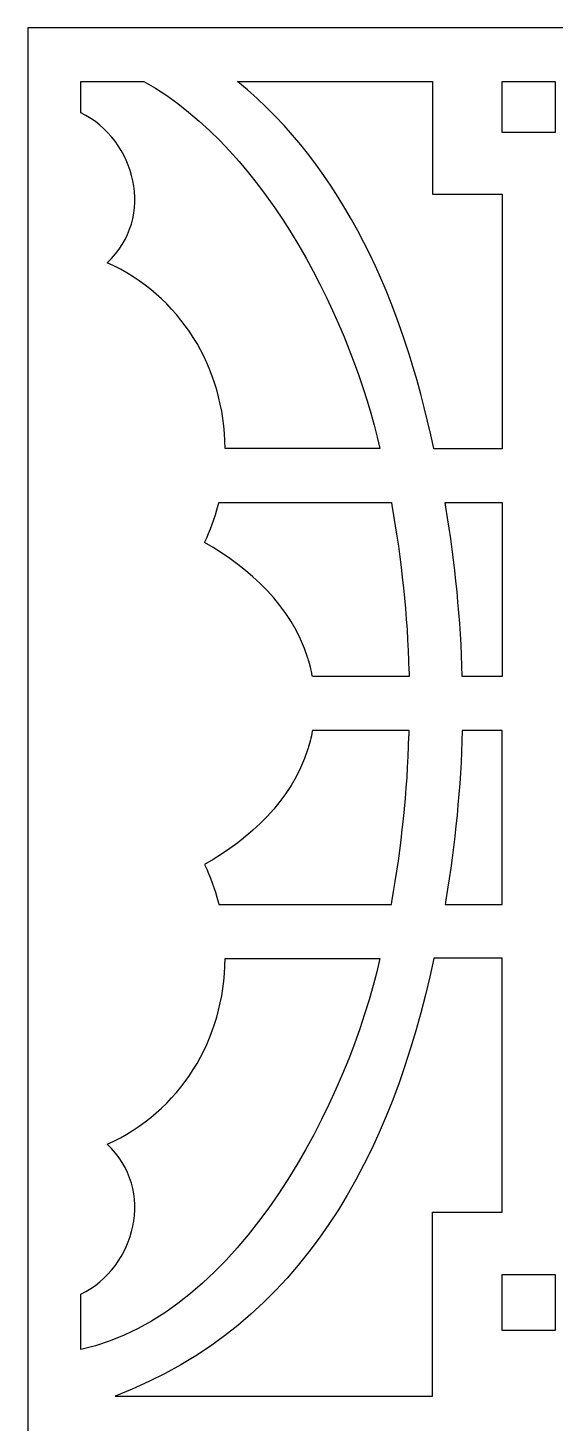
# Model space of a CAD drawing. Header units: centimetres. Extents: x -2.26 to 2.26, y -4.33 to 4.33.
# Drawn here: x -2.265 to -1.458, y 2.199 to 4.331 of the extents above; entities that cross this region are included whole.
import ezdxf

# ---------------------------------------------------------------- set-up
doc = ezdxf.new("R2010")
doc.units = ezdxf.units.CM
doc.header["$MEASUREMENT"] = 0
doc.layers.add('Layer 1', color=7, linetype='Continuous')

msp = doc.modelspace()

# ---------------------------------------------------------------- linework, layer by layer
at = {"layer": 'Layer 1', "color": 177}
for points, knots in [([(-2.26469, 4.33143), (-2.26469, 4.33143), (-2.18371, 4.33143), (-2.18371, 4.33143), (-2.18371, 4.33143), (-2.18371, 4.33143), (2.18371, 4.33143), (2.18371, 4.33143), (2.18371, 4.33143), (2.18371, 4.33143), (2.26469, 4.33143), (2.26469, 4.33143), (2.26469, 4.33143), (2.26469, 4.33143), (2.26469, 4.24955), (2.26469, 4.24955), (2.26469, 4.24955), (2.26469, 4.24955), (2.26469, -4.24954), (2.26469, -4.24954), (2.26469, -4.24954), (2.26469, -4.24954), (2.26469, -4.33143), (2.26469, -4.33143), (2.26469, -4.33143), (2.26469, -4.33143), (2.18371, -4.33143), (2.18371, -4.33143), (2.18371, -4.33143), (2.18371, -4.33143), (-2.18371, -4.33143), (-2.18371, -4.33143), (-2.18371, -4.33143), (-2.18371, -4.33143), (-2.26469, -4.33143), (-2.26469, -4.33143), (-2.26469, -4.33143), (-2.26469, -4.33143), (-2.26469, -4.24954), (-2.26469, -4.24954), (-2.26469, -4.24954), (-2.26469, -4.24954), (-2.26469, 4.24955), (-2.26469, 4.24955), (-2.26469, 4.24955), (-2.26469, 4.24955), (-2.26469, 4.33143), (-2.26469, 4.33143)], [0, 0, 0, 0, 0.0769231, 0.0769231, 0.0769231, 0.0769231, 0.1538462, 0.1538462, 0.1538462, 0.1538462, 0.2307692, 0.2307692, 0.2307692, 0.2307692, 0.3076923, 0.3076923, 0.3076923, 0.3076923, 0.3846154, 0.3846154, 0.3846154, 0.3846154, 0.4615385, 0.4615385, 0.4615385, 0.4615385, 0.5384615, 0.5384615, 0.5384615, 0.5384615, 0.6153846, 0.6153846, 0.6153846, 0.6153846, 0.6923077, 0.6923077, 0.6923077, 0.6923077, 0.7692308, 0.7692308, 0.7692308, 0.7692308, 0.8461538, 0.8461538, 0.8461538, 0.8461538, 1, 1, 1, 1]), ([(-2.18371, 4.24955), (-2.18371, 4.24955), (-2.18371, 4.20167), (-2.18371, 4.20167), (-2.18371, 4.20167), (-2.09966, 4.1605), (-2.06887, 4.04171), (-2.14349, 3.9726), (-2.14349, 3.9726), (-2.14349, 3.9726), (-2.14347, 3.97259), (-2.14347, 3.97259), (-2.14347, 3.97259), (-2.032, 3.92256), (-1.96382, 3.81265), (-1.963, 3.68868), (-1.963, 3.68868), (-1.963, 3.68868), (-1.72659, 3.68868), (-1.72659, 3.68868), (-1.72659, 3.68868), (-1.76693, 3.87328), (-1.89667, 4.14467), (-2.0875, 4.24955), (-2.0875, 4.24955), (-2.0875, 4.24955), (-2.18371, 4.24955), (-2.18371, 4.24955)], [0, 0, 0, 0, 0.125, 0.125, 0.125, 0.125, 0.25, 0.25, 0.25, 0.25, 0.375, 0.375, 0.375, 0.375, 0.5, 0.5, 0.5, 0.5, 0.625, 0.625, 0.625, 0.625, 0.75, 0.75, 0.75, 0.75, 1, 1, 1, 1]), ([(-1.64611, 4.24955), (-1.64611, 4.24955), (-1.94398, 4.24955), (-1.94398, 4.24955), (-1.94398, 4.24955), (-1.78128, 4.11651), (-1.69181, 3.91373), (-1.64398, 3.68868), (-1.64398, 3.68868), (-1.64398, 3.68868), (-1.64391, 3.68843), (-1.64391, 3.68843), (-1.64391, 3.68843), (-1.64391, 3.68843), (-1.6439, 3.68843), (-1.6439, 3.68843), (-1.6439, 3.68843), (-1.6439, 3.68843), (-1.64386, 3.68819), (-1.64386, 3.68819), (-1.64386, 3.68819), (-1.64386, 3.68819), (-1.64386, 3.68819), (-1.64386, 3.68819), (-1.64386, 3.68819), (-1.64386, 3.68819), (-1.64379, 3.68794), (-1.64379, 3.68794), (-1.64379, 3.68794), (-1.64379, 3.68794), (-1.64378, 3.68794), (-1.64378, 3.68794), (-1.64378, 3.68794), (-1.64378, 3.68794), (-1.53963, 3.68794), (-1.53963, 3.68794), (-1.53963, 3.68794), (-1.53963, 3.68794), (-1.53963, 4.07723), (-1.53963, 4.07723), (-1.53963, 4.07723), (-1.53963, 4.07723), (-1.6418, 4.07723), (-1.6418, 4.07723), (-1.6418, 4.07723), (-1.6418, 4.07723), (-1.64611, 4.07723), (-1.64611, 4.07723), (-1.64611, 4.07723), (-1.64611, 4.07723), (-1.64611, 4.24955), (-1.64611, 4.24955)], [0, 0, 0, 0, 0.0714286, 0.0714286, 0.0714286, 0.0714286, 0.1428571, 0.1428571, 0.1428571, 0.1428571, 0.2142857, 0.2142857, 0.2142857, 0.2142857, 0.2857143, 0.2857143, 0.2857143, 0.2857143, 0.3571429, 0.3571429, 0.3571429, 0.3571429, 0.4285714, 0.4285714, 0.4285714, 0.4285714, 0.5, 0.5, 0.5, 0.5, 0.5714286, 0.5714286, 0.5714286, 0.5714286, 0.6428571, 0.6428571, 0.6428571, 0.6428571, 0.7142857, 0.7142857, 0.7142857, 0.7142857, 0.7857143, 0.7857143, 0.7857143, 0.7857143, 0.8571429, 0.8571429, 0.8571429, 0.8571429, 1, 1, 1, 1]), ([(-1.45848, 4.24955), (-1.45848, 4.24955), (-1.53958, 4.24955), (-1.53958, 4.24955), (-1.53958, 4.24955), (-1.53958, 4.24955), (-1.53958, 4.17146), (-1.53958, 4.17146), (-1.53958, 4.17146), (-1.53958, 4.17146), (-1.45848, 4.17146), (-1.45848, 4.17146), (-1.45848, 4.17146), (-1.45848, 4.17146), (-1.45848, 4.24955), (-1.45848, 4.24955)], [0, 0, 0, 0, 0.2, 0.2, 0.2, 0.2, 0.4, 0.4, 0.4, 0.4, 0.6, 0.6, 0.6, 0.6, 1, 1, 1, 1]), ([(-1.99445, 3.5451), (-1.92448, 3.50451), (-1.86215, 3.44852), (-1.83651, 3.3683), (-1.83651, 3.3683), (-1.83651, 3.3683), (-1.8365, 3.3683), (-1.8365, 3.3683), (-1.8365, 3.3683), (-1.8365, 3.3683), (-1.83621, 3.36739), (-1.83621, 3.36739), (-1.83621, 3.36739), (-1.83621, 3.36739), (-1.8362, 3.36739), (-1.8362, 3.36739), (-1.8362, 3.36739), (-1.8362, 3.36739), (-1.83552, 3.36511), (-1.83552, 3.36511), (-1.83552, 3.36511), (-1.83552, 3.36511), (-1.83551, 3.36511), (-1.83551, 3.36511), (-1.83551, 3.36511), (-1.83551, 3.36511), (-1.83539, 3.36467), (-1.83539, 3.36467), (-1.83539, 3.36467), (-1.83539, 3.36467), (-1.83538, 3.36467), (-1.83538, 3.36467), (-1.83538, 3.36467), (-1.83538, 3.36467), (-1.83537, 3.36463), (-1.83537, 3.36463), (-1.83537, 3.36463), (-1.83537, 3.36463), (-1.83536, 3.36463), (-1.83536, 3.36463), (-1.83536, 3.36463), (-1.83536, 3.36463), (-1.83459, 3.36191), (-1.83459, 3.36191), (-1.83459, 3.36191), (-1.83459, 3.36191), (-1.83457, 3.36191), (-1.83457, 3.36191), (-1.83457, 3.36191), (-1.83457, 3.36191), (-1.83447, 3.36151), (-1.83447, 3.36151), (-1.83447, 3.36151), (-1.83447, 3.36151), (-1.83446, 3.36151), (-1.83446, 3.36151), (-1.83446, 3.36151), (-1.83446, 3.36151), (-1.83364, 3.35849), (-1.83364, 3.35849), (-1.83364, 3.35849), (-1.83364, 3.35849), (-1.83363, 3.35849), (-1.83363, 3.35849), (-1.83363, 3.35849), (-1.83363, 3.35849), (-1.83355, 3.35813), (-1.83355, 3.35813), (-1.83355, 3.35813), (-1.83355, 3.35813), (-1.83355, 3.35813), (-1.83355, 3.35813), (-1.83355, 3.35813), (-1.83355, 3.35813), (-1.83266, 3.35471), (-1.83266, 3.35471), (-1.83266, 3.35471), (-1.83266, 3.35471), (-1.83265, 3.35471), (-1.83265, 3.35471), (-1.83265, 3.35471), (-1.83265, 3.35471), (-1.83264, 3.35464), (-1.83264, 3.35464), (-1.83264, 3.35464), (-1.83264, 3.35464), (-1.83263, 3.35464), (-1.83263, 3.35464), (-1.83263, 3.35464), (-1.83263, 3.35464), (-1.8321, 3.35241), (-1.8321, 3.35241), (-1.8321, 3.35241), (-1.8321, 3.35241), (-1.83209, 3.35241), (-1.83209, 3.35241), (-1.83209, 3.35241), (-1.83209, 3.35241), (-1.83199, 3.35199), (-1.83199, 3.35199), (-1.83199, 3.35199), (-1.83199, 3.35199), (-1.83199, 3.35199), (-1.83199, 3.35199), (-1.83199, 3.35199), (-1.83199, 3.35199), (-1.8311, 3.34811), (-1.8311, 3.34811), (-1.8311, 3.34811), (-1.8311, 3.34811), (-1.83109, 3.34811), (-1.83109, 3.34811), (-1.83109, 3.34811), (-1.83109, 3.34811), (-1.831, 3.34769), (-1.831, 3.34769), (-1.831, 3.34769), (-1.831, 3.34769), (-1.831, 3.34769), (-1.831, 3.34769), (-1.831, 3.34769), (-1.831, 3.34769), (-1.83047, 3.34512), (-1.83047, 3.34512), (-1.83047, 3.34512), (-1.83047, 3.34512), (-1.83046, 3.34512), (-1.83046, 3.34512), (-1.83046, 3.34512), (-1.83046, 3.34512), (-1.8304, 3.34471), (-1.8304, 3.34471), (-1.8304, 3.34471), (-1.8304, 3.34471), (-1.83039, 3.34471), (-1.83039, 3.34471), (-1.83039, 3.34471), (-1.83039, 3.34471), (-1.83029, 3.34421), (-1.83029, 3.34421), (-1.83029, 3.34421), (-1.83029, 3.34421), (-1.83028, 3.34421), (-1.83028, 3.34421), (-1.83028, 3.34421), (-1.83028, 3.34421), (-1.8298, 3.34169), (-1.8298, 3.34169), (-1.8298, 3.34169), (-1.8298, 3.34169), (-1.82979, 3.34169), (-1.82979, 3.34169), (-1.82979, 3.34169), (-1.82979, 3.34169), (-1.82952, 3.34028), (-1.82952, 3.34028), (-1.82952, 3.34028), (-1.82952, 3.34028), (-1.82951, 3.34028), (-1.82951, 3.34028), (-1.82951, 3.34028), (-1.82951, 3.34028), (-1.8295, 3.34028), (-1.8295, 3.34028), (-1.8295, 3.34028), (-1.8295, 3.34028), (-1.68168, 3.34028), (-1.68168, 3.34028), (-1.68168, 3.34028), (-1.68168, 3.34028), (-1.68177, 3.34386), (-1.68177, 3.34386), (-1.68177, 3.34386), (-1.68177, 3.34386), (-1.68177, 3.34386), (-1.68177, 3.34386), (-1.68177, 3.34386), (-1.68177, 3.34386), (-1.68179, 3.34386), (-1.68179, 3.34386), (-1.68179, 3.34386), (-1.68179, 3.34386), (-1.68179, 3.34387), (-1.68179, 3.34387), (-1.68179, 3.34387), (-1.68179, 3.34387), (-1.68188, 3.3482), (-1.68188, 3.3482), (-1.68188, 3.3482), (-1.68188, 3.3482), (-1.68189, 3.3482), (-1.68189, 3.3482), (-1.68189, 3.3482), (-1.68189, 3.3482), (-1.6819, 3.3482), (-1.6819, 3.3482), (-1.6819, 3.3482), (-1.6819, 3.3482), (-1.6819, 3.34821), (-1.6819, 3.34821), (-1.6819, 3.34821), (-1.68429, 3.43349), (-1.69347, 3.51859), (-1.70813, 3.60208), (-1.70813, 3.60208), (-1.70813, 3.60208), (-1.70814, 3.60208), (-1.70814, 3.60208), (-1.70814, 3.60208), (-1.70814, 3.60208), (-1.70814, 3.60208), (-1.70814, 3.60208), (-1.70814, 3.60208), (-1.70814, 3.60208), (-1.70816, 3.60208), (-1.70816, 3.60208), (-1.70816, 3.60208), (-1.70816, 3.60208), (-1.70885, 3.60606), (-1.70885, 3.60606), (-1.70885, 3.60606), (-1.70885, 3.60606), (-1.70885, 3.60606), (-1.70885, 3.60606), (-1.70885, 3.60606), (-1.70885, 3.60606), (-1.70886, 3.60606), (-1.70886, 3.60606), (-1.70886, 3.60606), (-1.70886, 3.60606), (-1.70887, 3.60606), (-1.70887, 3.60606), (-1.70887, 3.60606), (-1.70887, 3.60606), (-1.97266, 3.60606), (-1.97266, 3.60606), (-1.97266, 3.60606), (-1.97266, 3.60606), (-1.97267, 3.60606), (-1.97267, 3.60606), (-1.97267, 3.60606), (-1.97267, 3.60606), (-1.97293, 3.60505), (-1.97293, 3.60505), (-1.97293, 3.60505), (-1.97293, 3.60505), (-1.97294, 3.60505), (-1.97294, 3.60505), (-1.97294, 3.60505), (-1.97294, 3.60505), (-1.97317, 3.60405), (-1.97317, 3.60405), (-1.97317, 3.60405), (-1.97317, 3.60405), (-1.97318, 3.60405), (-1.97318, 3.60405), (-1.97318, 3.60405), (-1.97318, 3.60405), (-1.97344, 3.60305), (-1.97344, 3.60305), (-1.97344, 3.60305), (-1.97344, 3.60305), (-1.97344, 3.60305), (-1.97344, 3.60305), (-1.97344, 3.60305), (-1.97344, 3.60305), (-1.97368, 3.60206), (-1.97368, 3.60206), (-1.97368, 3.60206), (-1.97368, 3.60206), (-1.97369, 3.60206), (-1.97369, 3.60206), (-1.97369, 3.60206), (-1.97871, 3.58254), (-1.98579, 3.56334), (-1.99445, 3.5451)], [0, 0, 0, 0, 0.0142857, 0.0142857, 0.0142857, 0.0142857, 0.0285714, 0.0285714, 0.0285714, 0.0285714, 0.0428571, 0.0428571, 0.0428571, 0.0428571, 0.0571429, 0.0571429, 0.0571429, 0.0571429, 0.0714286, 0.0714286, 0.0714286, 0.0714286, 0.0857143, 0.0857143, 0.0857143, 0.0857143, 0.1, 0.1, 0.1, 0.1, 0.1142857, 0.1142857, 0.1142857, 0.1142857, 0.1285714, 0.1285714, 0.1285714, 0.1285714, 0.1428571, 0.1428571, 0.1428571, 0.1428571, 0.1571429, 0.1571429, 0.1571429, 0.1571429, 0.1714286, 0.1714286, 0.1714286, 0.1714286, 0.1857143, 0.1857143, 0.1857143, 0.1857143, 0.2, 0.2, 0.2, 0.2, 0.2142857, 0.2142857, 0.2142857, 0.2142857, 0.2285714, 0.2285714, 0.2285714, 0.2285714, 0.2428571, 0.2428571, 0.2428571, 0.2428571, 0.2571429, 0.2571429, 0.2571429, 0.2571429, 0.2714286, 0.2714286, 0.2714286, 0.2714286, 0.2857143, 0.2857143, 0.2857143, 0.2857143, 0.3, 0.3, 0.3, 0.3, 0.3142857, 0.3142857, 0.3142857, 0.3142857, 0.3285714, 0.3285714, 0.3285714, 0.3285714, 0.3428571, 0.3428571, 0.3428571, 0.3428571, 0.3571429, 0.3571429, 0.3571429, 0.3571429, 0.3714286, 0.3714286, 0.3714286, 0.3714286, 0.3857143, 0.3857143, 0.3857143, 0.3857143, 0.4, 0.4, 0.4, 0.4, 0.4142857, 0.4142857, 0.4142857, 0.4142857, 0.4285714, 0.4285714, 0.4285714, 0.4285714, 0.4428571, 0.4428571, 0.4428571, 0.4428571, 0.4571429, 0.4571429, 0.4571429, 0.4571429, 0.4714286, 0.4714286, 0.4714286, 0.4714286, 0.4857143, 0.4857143, 0.4857143, 0.4857143, 0.5, 0.5, 0.5, 0.5, 0.5142857, 0.5142857, 0.5142857, 0.5142857, 0.5285714, 0.5285714, 0.5285714, 0.5285714, 0.5428571, 0.5428571, 0.5428571, 0.5428571, 0.5571429, 0.5571429, 0.5571429, 0.5571429, 0.5714286, 0.5714286, 0.5714286, 0.5714286, 0.5857143, 0.5857143, 0.5857143, 0.5857143, 0.6, 0.6, 0.6, 0.6, 0.6142857, 0.6142857, 0.6142857, 0.6142857, 0.6285714, 0.6285714, 0.6285714, 0.6285714, 0.6428571, 0.6428571, 0.6428571, 0.6428571, 0.6571429, 0.6571429, 0.6571429, 0.6571429, 0.6714286, 0.6714286, 0.6714286, 0.6714286, 0.6857143, 0.6857143, 0.6857143, 0.6857143, 0.7, 0.7, 0.7, 0.7, 0.7142857, 0.7142857, 0.7142857, 0.7142857, 0.7285714, 0.7285714, 0.7285714, 0.7285714, 0.7428571, 0.7428571, 0.7428571, 0.7428571, 0.7571429, 0.7571429, 0.7571429, 0.7571429, 0.7714286, 0.7714286, 0.7714286, 0.7714286, 0.7857143, 0.7857143, 0.7857143, 0.7857143, 0.8, 0.8, 0.8, 0.8, 0.8142857, 0.8142857, 0.8142857, 0.8142857, 0.8285714, 0.8285714, 0.8285714, 0.8285714, 0.8428571, 0.8428571, 0.8428571, 0.8428571, 0.8571429, 0.8571429, 0.8571429, 0.8571429, 0.8714286, 0.8714286, 0.8714286, 0.8714286, 0.8857143, 0.8857143, 0.8857143, 0.8857143, 0.9, 0.9, 0.9, 0.9, 0.9142857, 0.9142857, 0.9142857, 0.9142857, 0.9285714, 0.9285714, 0.9285714, 0.9285714, 0.9428571, 0.9428571, 0.9428571, 0.9428571, 0.9571429, 0.9571429, 0.9571429, 0.9571429, 0.9714286, 0.9714286, 0.9714286, 0.9714286, 1, 1, 1, 1]), ([(-1.60045, 3.34028), (-1.60045, 3.34028), (-1.60045, 3.34028), (-1.60045, 3.34028), (-1.60045, 3.34028), (-1.60045, 3.34028), (-1.53963, 3.34028), (-1.53963, 3.34028), (-1.53963, 3.34028), (-1.53963, 3.34028), (-1.53963, 3.34763), (-1.53963, 3.34763), (-1.53963, 3.34763), (-1.53963, 3.34763), (-1.53963, 3.35979), (-1.53963, 3.35979), (-1.53963, 3.35979), (-1.53963, 3.35979), (-1.53963, 3.37195), (-1.53963, 3.37195), (-1.53963, 3.37195), (-1.53963, 3.37195), (-1.53963, 3.38411), (-1.53963, 3.38411), (-1.53963, 3.38411), (-1.53963, 3.38411), (-1.53963, 3.39627), (-1.53963, 3.39627), (-1.53963, 3.39627), (-1.53963, 3.39627), (-1.53963, 3.40843), (-1.53963, 3.40843), (-1.53963, 3.40843), (-1.53963, 3.40843), (-1.53963, 3.42059), (-1.53963, 3.42059), (-1.53963, 3.42059), (-1.53963, 3.42059), (-1.53963, 3.43275), (-1.53963, 3.43275), (-1.53963, 3.43275), (-1.53963, 3.43275), (-1.53963, 3.44491), (-1.53963, 3.44491), (-1.53963, 3.44491), (-1.53963, 3.44491), (-1.53963, 3.45707), (-1.53963, 3.45707), (-1.53963, 3.45707), (-1.53963, 3.45707), (-1.53963, 3.46923), (-1.53963, 3.46923), (-1.53963, 3.46923), (-1.53963, 3.46923), (-1.53963, 3.48139), (-1.53963, 3.48139), (-1.53963, 3.48139), (-1.53963, 3.48139), (-1.53963, 3.49355), (-1.53963, 3.49355), (-1.53963, 3.49355), (-1.53963, 3.49355), (-1.53963, 3.50571), (-1.53963, 3.50571), (-1.53963, 3.50571), (-1.53963, 3.50571), (-1.53963, 3.51786), (-1.53963, 3.51786), (-1.53963, 3.51786), (-1.53963, 3.51786), (-1.53963, 3.53003), (-1.53963, 3.53003), (-1.53963, 3.53003), (-1.53963, 3.53003), (-1.53963, 3.54218), (-1.53963, 3.54218), (-1.53963, 3.54218), (-1.53963, 3.54218), (-1.53963, 3.55435), (-1.53963, 3.55435), (-1.53963, 3.55435), (-1.53963, 3.55435), (-1.53963, 3.56651), (-1.53963, 3.56651), (-1.53963, 3.56651), (-1.53963, 3.56651), (-1.53963, 3.57866), (-1.53963, 3.57866), (-1.53963, 3.57866), (-1.53963, 3.57866), (-1.53963, 3.59083), (-1.53963, 3.59083), (-1.53963, 3.59083), (-1.53963, 3.59083), (-1.53963, 3.60298), (-1.53963, 3.60298), (-1.53963, 3.60298), (-1.53963, 3.60298), (-1.53963, 3.60606), (-1.53963, 3.60606), (-1.53963, 3.60606), (-1.53963, 3.60606), (-1.62672, 3.60606), (-1.62672, 3.60606), (-1.62672, 3.60606), (-1.62672, 3.60606), (-1.62618, 3.60281), (-1.62618, 3.60281), (-1.62618, 3.60281), (-1.62618, 3.60281), (-1.62617, 3.60281), (-1.62617, 3.60281), (-1.62617, 3.60281), (-1.62617, 3.60281), (-1.62616, 3.60281), (-1.62616, 3.60281), (-1.62616, 3.60281), (-1.62616, 3.60281), (-1.62615, 3.60281), (-1.62615, 3.60281), (-1.62615, 3.60281), (-1.62615, 3.60281), (-1.62547, 3.59882), (-1.62547, 3.59882), (-1.62547, 3.59882), (-1.62547, 3.59882), (-1.62547, 3.59882), (-1.62547, 3.59882), (-1.62547, 3.59882), (-1.62547, 3.59882), (-1.62546, 3.59882), (-1.62546, 3.59882), (-1.62546, 3.59882), (-1.62546, 3.59882), (-1.62544, 3.59882), (-1.62544, 3.59882), (-1.62544, 3.59882), (-1.61143, 3.5134), (-1.60256, 3.42679), (-1.60045, 3.34028)], [0, 0, 0, 0, 0.0277778, 0.0277778, 0.0277778, 0.0277778, 0.0555556, 0.0555556, 0.0555556, 0.0555556, 0.0833333, 0.0833333, 0.0833333, 0.0833333, 0.1111111, 0.1111111, 0.1111111, 0.1111111, 0.1388889, 0.1388889, 0.1388889, 0.1388889, 0.1666667, 0.1666667, 0.1666667, 0.1666667, 0.1944444, 0.1944444, 0.1944444, 0.1944444, 0.2222222, 0.2222222, 0.2222222, 0.2222222, 0.25, 0.25, 0.25, 0.25, 0.2777778, 0.2777778, 0.2777778, 0.2777778, 0.3055556, 0.3055556, 0.3055556, 0.3055556, 0.3333333, 0.3333333, 0.3333333, 0.3333333, 0.3611111, 0.3611111, 0.3611111, 0.3611111, 0.3888889, 0.3888889, 0.3888889, 0.3888889, 0.4166667, 0.4166667, 0.4166667, 0.4166667, 0.4444444, 0.4444444, 0.4444444, 0.4444444, 0.4722222, 0.4722222, 0.4722222, 0.4722222, 0.5, 0.5, 0.5, 0.5, 0.5277778, 0.5277778, 0.5277778, 0.5277778, 0.5555556, 0.5555556, 0.5555556, 0.5555556, 0.5833333, 0.5833333, 0.5833333, 0.5833333, 0.6111111, 0.6111111, 0.6111111, 0.6111111, 0.6388889, 0.6388889, 0.6388889, 0.6388889, 0.6666667, 0.6666667, 0.6666667, 0.6666667, 0.6944444, 0.6944444, 0.6944444, 0.6944444, 0.7222222, 0.7222222, 0.7222222, 0.7222222, 0.75, 0.75, 0.75, 0.75, 0.7777778, 0.7777778, 0.7777778, 0.7777778, 0.8055556, 0.8055556, 0.8055556, 0.8055556, 0.8333333, 0.8333333, 0.8333333, 0.8333333, 0.8611111, 0.8611111, 0.8611111, 0.8611111, 0.8888889, 0.8888889, 0.8888889, 0.8888889, 0.9166667, 0.9166667, 0.9166667, 0.9166667, 0.9444444, 0.9444444, 0.9444444, 0.9444444, 1, 1, 1, 1]), ([(-1.99445, 3.05283), (-1.92448, 3.09343), (-1.86215, 3.14941), (-1.83651, 3.22964), (-1.83651, 3.22964), (-1.83651, 3.22964), (-1.8365, 3.22964), (-1.8365, 3.22964), (-1.8365, 3.22964), (-1.8365, 3.22964), (-1.83621, 3.23055), (-1.83621, 3.23055), (-1.83621, 3.23055), (-1.83621, 3.23055), (-1.8362, 3.23055), (-1.8362, 3.23055), (-1.8362, 3.23055), (-1.8362, 3.23055), (-1.83552, 3.23283), (-1.83552, 3.23283), (-1.83552, 3.23283), (-1.83552, 3.23283), (-1.83551, 3.23283), (-1.83551, 3.23283), (-1.83551, 3.23283), (-1.83551, 3.23283), (-1.83539, 3.23326), (-1.83539, 3.23326), (-1.83539, 3.23326), (-1.83539, 3.23326), (-1.83538, 3.23326), (-1.83538, 3.23326), (-1.83538, 3.23326), (-1.83538, 3.23326), (-1.83537, 3.23331), (-1.83537, 3.23331), (-1.83537, 3.23331), (-1.83537, 3.23331), (-1.83536, 3.23331), (-1.83536, 3.23331), (-1.83536, 3.23331), (-1.83536, 3.23331), (-1.83459, 3.23603), (-1.83459, 3.23603), (-1.83459, 3.23603), (-1.83459, 3.23603), (-1.83457, 3.23603), (-1.83457, 3.23603), (-1.83457, 3.23603), (-1.83457, 3.23603), (-1.83447, 3.23643), (-1.83447, 3.23643), (-1.83447, 3.23643), (-1.83447, 3.23643), (-1.83446, 3.23643), (-1.83446, 3.23643), (-1.83446, 3.23643), (-1.83446, 3.23643), (-1.83364, 3.23944), (-1.83364, 3.23944), (-1.83364, 3.23944), (-1.83364, 3.23944), (-1.83363, 3.23944), (-1.83363, 3.23944), (-1.83363, 3.23944), (-1.83363, 3.23944), (-1.83355, 3.2398), (-1.83355, 3.2398), (-1.83355, 3.2398), (-1.83355, 3.2398), (-1.83355, 3.2398), (-1.83355, 3.2398), (-1.83355, 3.2398), (-1.83355, 3.2398), (-1.83266, 3.24322), (-1.83266, 3.24322), (-1.83266, 3.24322), (-1.83266, 3.24322), (-1.83265, 3.24322), (-1.83265, 3.24322), (-1.83265, 3.24322), (-1.83265, 3.24322), (-1.83264, 3.24329), (-1.83264, 3.24329), (-1.83264, 3.24329), (-1.83264, 3.24329), (-1.83263, 3.24329), (-1.83263, 3.24329), (-1.83263, 3.24329), (-1.83263, 3.24329), (-1.8321, 3.24552), (-1.8321, 3.24552), (-1.8321, 3.24552), (-1.8321, 3.24552), (-1.83209, 3.24552), (-1.83209, 3.24552), (-1.83209, 3.24552), (-1.83209, 3.24552), (-1.83199, 3.24595), (-1.83199, 3.24595), (-1.83199, 3.24595), (-1.83199, 3.24595), (-1.83199, 3.24595), (-1.83199, 3.24595), (-1.83199, 3.24595), (-1.83199, 3.24595), (-1.8311, 3.24983), (-1.8311, 3.24983), (-1.8311, 3.24983), (-1.8311, 3.24983), (-1.83109, 3.24983), (-1.83109, 3.24983), (-1.83109, 3.24983), (-1.83109, 3.24983), (-1.831, 3.25025), (-1.831, 3.25025), (-1.831, 3.25025), (-1.831, 3.25025), (-1.831, 3.25025), (-1.831, 3.25025), (-1.831, 3.25025), (-1.831, 3.25025), (-1.83047, 3.25281), (-1.83047, 3.25281), (-1.83047, 3.25281), (-1.83047, 3.25281), (-1.83046, 3.25281), (-1.83046, 3.25281), (-1.83046, 3.25281), (-1.83046, 3.25281), (-1.8304, 3.25323), (-1.8304, 3.25323), (-1.8304, 3.25323), (-1.8304, 3.25323), (-1.83039, 3.25323), (-1.83039, 3.25323), (-1.83039, 3.25323), (-1.83039, 3.25323), (-1.83029, 3.25373), (-1.83029, 3.25373), (-1.83029, 3.25373), (-1.83029, 3.25373), (-1.83028, 3.25373), (-1.83028, 3.25373), (-1.83028, 3.25373), (-1.83028, 3.25373), (-1.8298, 3.25625), (-1.8298, 3.25625), (-1.8298, 3.25625), (-1.8298, 3.25625), (-1.82979, 3.25625), (-1.82979, 3.25625), (-1.82979, 3.25625), (-1.82979, 3.25625), (-1.82952, 3.25765), (-1.82952, 3.25765), (-1.82952, 3.25765), (-1.82952, 3.25765), (-1.82951, 3.25765), (-1.82951, 3.25765), (-1.82951, 3.25765), (-1.82951, 3.25765), (-1.8295, 3.25765), (-1.8295, 3.25765), (-1.8295, 3.25765), (-1.8295, 3.25765), (-1.68168, 3.25765), (-1.68168, 3.25765), (-1.68168, 3.25765), (-1.68168, 3.25765), (-1.68177, 3.25408), (-1.68177, 3.25408), (-1.68177, 3.25408), (-1.68177, 3.25408), (-1.68177, 3.25408), (-1.68177, 3.25408), (-1.68177, 3.25408), (-1.68177, 3.25408), (-1.68179, 3.25408), (-1.68179, 3.25408), (-1.68179, 3.25408), (-1.68179, 3.25408), (-1.68179, 3.25406), (-1.68179, 3.25406), (-1.68179, 3.25406), (-1.68179, 3.25406), (-1.68188, 3.24974), (-1.68188, 3.24974), (-1.68188, 3.24974), (-1.68188, 3.24974), (-1.68189, 3.24974), (-1.68189, 3.24974), (-1.68189, 3.24974), (-1.68189, 3.24974), (-1.6819, 3.24974), (-1.6819, 3.24974), (-1.6819, 3.24974), (-1.6819, 3.24974), (-1.6819, 3.24972), (-1.6819, 3.24972), (-1.6819, 3.24972), (-1.68429, 3.16444), (-1.69347, 3.07934), (-1.70813, 2.99585), (-1.70813, 2.99585), (-1.70813, 2.99585), (-1.70814, 2.99585), (-1.70814, 2.99585), (-1.70814, 2.99585), (-1.70814, 2.99585), (-1.70814, 2.99585), (-1.70814, 2.99585), (-1.70814, 2.99585), (-1.70814, 2.99585), (-1.70816, 2.99585), (-1.70816, 2.99585), (-1.70816, 2.99585), (-1.70816, 2.99585), (-1.70885, 2.99188), (-1.70885, 2.99188), (-1.70885, 2.99188), (-1.70885, 2.99188), (-1.70885, 2.99188), (-1.70885, 2.99188), (-1.70885, 2.99188), (-1.70885, 2.99188), (-1.70886, 2.99188), (-1.70886, 2.99188), (-1.70886, 2.99188), (-1.70886, 2.99188), (-1.70887, 2.99188), (-1.70887, 2.99188), (-1.70887, 2.99188), (-1.70887, 2.99188), (-1.97266, 2.99188), (-1.97266, 2.99188), (-1.97266, 2.99188), (-1.97266, 2.99188), (-1.97267, 2.99188), (-1.97267, 2.99188), (-1.97267, 2.99188), (-1.97267, 2.99188), (-1.97293, 2.99288), (-1.97293, 2.99288), (-1.97293, 2.99288), (-1.97293, 2.99288), (-1.97294, 2.99288), (-1.97294, 2.99288), (-1.97294, 2.99288), (-1.97294, 2.99288), (-1.97317, 2.99389), (-1.97317, 2.99389), (-1.97317, 2.99389), (-1.97317, 2.99389), (-1.97318, 2.99389), (-1.97318, 2.99389), (-1.97318, 2.99389), (-1.97318, 2.99389), (-1.97344, 2.99489), (-1.97344, 2.99489), (-1.97344, 2.99489), (-1.97344, 2.99489), (-1.97344, 2.99489), (-1.97344, 2.99489), (-1.97344, 2.99489), (-1.97344, 2.99489), (-1.97368, 2.99587), (-1.97368, 2.99587), (-1.97368, 2.99587), (-1.97368, 2.99587), (-1.97369, 2.99587), (-1.97369, 2.99587), (-1.97369, 2.99587), (-1.97871, 3.01539), (-1.98579, 3.0346), (-1.99445, 3.05283)], [0, 0, 0, 0, 0.0142857, 0.0142857, 0.0142857, 0.0142857, 0.0285714, 0.0285714, 0.0285714, 0.0285714, 0.0428571, 0.0428571, 0.0428571, 0.0428571, 0.0571429, 0.0571429, 0.0571429, 0.0571429, 0.0714286, 0.0714286, 0.0714286, 0.0714286, 0.0857143, 0.0857143, 0.0857143, 0.0857143, 0.1, 0.1, 0.1, 0.1, 0.1142857, 0.1142857, 0.1142857, 0.1142857, 0.1285714, 0.1285714, 0.1285714, 0.1285714, 0.1428571, 0.1428571, 0.1428571, 0.1428571, 0.1571429, 0.1571429, 0.1571429, 0.1571429, 0.1714286, 0.1714286, 0.1714286, 0.1714286, 0.1857143, 0.1857143, 0.1857143, 0.1857143, 0.2, 0.2, 0.2, 0.2, 0.2142857, 0.2142857, 0.2142857, 0.2142857, 0.2285714, 0.2285714, 0.2285714, 0.2285714, 0.2428571, 0.2428571, 0.2428571, 0.2428571, 0.2571429, 0.2571429, 0.2571429, 0.2571429, 0.2714286, 0.2714286, 0.2714286, 0.2714286, 0.2857143, 0.2857143, 0.2857143, 0.2857143, 0.3, 0.3, 0.3, 0.3, 0.3142857, 0.3142857, 0.3142857, 0.3142857, 0.3285714, 0.3285714, 0.3285714, 0.3285714, 0.3428571, 0.3428571, 0.3428571, 0.3428571, 0.3571429, 0.3571429, 0.3571429, 0.3571429, 0.3714286, 0.3714286, 0.3714286, 0.3714286, 0.3857143, 0.3857143, 0.3857143, 0.3857143, 0.4, 0.4, 0.4, 0.4, 0.4142857, 0.4142857, 0.4142857, 0.4142857, 0.4285714, 0.4285714, 0.4285714, 0.4285714, 0.4428571, 0.4428571, 0.4428571, 0.4428571, 0.4571429, 0.4571429, 0.4571429, 0.4571429, 0.4714286, 0.4714286, 0.4714286, 0.4714286, 0.4857143, 0.4857143, 0.4857143, 0.4857143, 0.5, 0.5, 0.5, 0.5, 0.5142857, 0.5142857, 0.5142857, 0.5142857, 0.5285714, 0.5285714, 0.5285714, 0.5285714, 0.5428571, 0.5428571, 0.5428571, 0.5428571, 0.5571429, 0.5571429, 0.5571429, 0.5571429, 0.5714286, 0.5714286, 0.5714286, 0.5714286, 0.5857143, 0.5857143, 0.5857143, 0.5857143, 0.6, 0.6, 0.6, 0.6, 0.6142857, 0.6142857, 0.6142857, 0.6142857, 0.6285714, 0.6285714, 0.6285714, 0.6285714, 0.6428571, 0.6428571, 0.6428571, 0.6428571, 0.6571429, 0.6571429, 0.6571429, 0.6571429, 0.6714286, 0.6714286, 0.6714286, 0.6714286, 0.6857143, 0.6857143, 0.6857143, 0.6857143, 0.7, 0.7, 0.7, 0.7, 0.7142857, 0.7142857, 0.7142857, 0.7142857, 0.7285714, 0.7285714, 0.7285714, 0.7285714, 0.7428571, 0.7428571, 0.7428571, 0.7428571, 0.7571429, 0.7571429, 0.7571429, 0.7571429, 0.7714286, 0.7714286, 0.7714286, 0.7714286, 0.7857143, 0.7857143, 0.7857143, 0.7857143, 0.8, 0.8, 0.8, 0.8, 0.8142857, 0.8142857, 0.8142857, 0.8142857, 0.8285714, 0.8285714, 0.8285714, 0.8285714, 0.8428571, 0.8428571, 0.8428571, 0.8428571, 0.8571429, 0.8571429, 0.8571429, 0.8571429, 0.8714286, 0.8714286, 0.8714286, 0.8714286, 0.8857143, 0.8857143, 0.8857143, 0.8857143, 0.9, 0.9, 0.9, 0.9, 0.9142857, 0.9142857, 0.9142857, 0.9142857, 0.9285714, 0.9285714, 0.9285714, 0.9285714, 0.9428571, 0.9428571, 0.9428571, 0.9428571, 0.9571429, 0.9571429, 0.9571429, 0.9571429, 0.9714286, 0.9714286, 0.9714286, 0.9714286, 1, 1, 1, 1]), ([(-1.60045, 3.25765), (-1.60045, 3.25765), (-1.60045, 3.25765), (-1.60045, 3.25765), (-1.60045, 3.25765), (-1.60045, 3.25765), (-1.53963, 3.25765), (-1.53963, 3.25765), (-1.53963, 3.25765), (-1.53963, 3.25765), (-1.53963, 3.25033), (-1.53963, 3.25033), (-1.53963, 3.25033), (-1.53963, 3.25033), (-1.53963, 3.23817), (-1.53963, 3.23817), (-1.53963, 3.23817), (-1.53963, 3.23817), (-1.53963, 3.22601), (-1.53963, 3.22601), (-1.53963, 3.22601), (-1.53963, 3.22601), (-1.53963, 3.21385), (-1.53963, 3.21385), (-1.53963, 3.21385), (-1.53963, 3.21385), (-1.53963, 3.20169), (-1.53963, 3.20169), (-1.53963, 3.20169), (-1.53963, 3.20169), (-1.53963, 3.18953), (-1.53963, 3.18953), (-1.53963, 3.18953), (-1.53963, 3.18953), (-1.53963, 3.17737), (-1.53963, 3.17737), (-1.53963, 3.17737), (-1.53963, 3.17737), (-1.53963, 3.16521), (-1.53963, 3.16521), (-1.53963, 3.16521), (-1.53963, 3.16521), (-1.53963, 3.15305), (-1.53963, 3.15305), (-1.53963, 3.15305), (-1.53963, 3.15305), (-1.53963, 3.14089), (-1.53963, 3.14089), (-1.53963, 3.14089), (-1.53963, 3.14089), (-1.53963, 3.12873), (-1.53963, 3.12873), (-1.53963, 3.12873), (-1.53963, 3.12873), (-1.53963, 3.11657), (-1.53963, 3.11657), (-1.53963, 3.11657), (-1.53963, 3.11657), (-1.53963, 3.10441), (-1.53963, 3.10441), (-1.53963, 3.10441), (-1.53963, 3.10441), (-1.53963, 3.09225), (-1.53963, 3.09225), (-1.53963, 3.09225), (-1.53963, 3.09225), (-1.53963, 3.08009), (-1.53963, 3.08009), (-1.53963, 3.08009), (-1.53963, 3.08009), (-1.53963, 3.06793), (-1.53963, 3.06793), (-1.53963, 3.06793), (-1.53963, 3.06793), (-1.53963, 3.05577), (-1.53963, 3.05577), (-1.53963, 3.05577), (-1.53963, 3.05577), (-1.53963, 3.04362), (-1.53963, 3.04362), (-1.53963, 3.04362), (-1.53963, 3.04362), (-1.53963, 3.03145), (-1.53963, 3.03145), (-1.53963, 3.03145), (-1.53963, 3.03145), (-1.53963, 3.0193), (-1.53963, 3.0193), (-1.53963, 3.0193), (-1.53963, 3.0193), (-1.53963, 3.00713), (-1.53963, 3.00713), (-1.53963, 3.00713), (-1.53963, 3.00713), (-1.53963, 2.99497), (-1.53963, 2.99497), (-1.53963, 2.99497), (-1.53963, 2.99497), (-1.53963, 2.99188), (-1.53963, 2.99188), (-1.53963, 2.99188), (-1.53963, 2.99188), (-1.62672, 2.99188), (-1.62672, 2.99188), (-1.62672, 2.99188), (-1.62672, 2.99188), (-1.62618, 2.99512), (-1.62618, 2.99512), (-1.62618, 2.99512), (-1.62618, 2.99512), (-1.62617, 2.99512), (-1.62617, 2.99512), (-1.62617, 2.99512), (-1.62617, 2.99512), (-1.62616, 2.99512), (-1.62616, 2.99512), (-1.62616, 2.99512), (-1.62616, 2.99512), (-1.62615, 2.99512), (-1.62615, 2.99512), (-1.62615, 2.99512), (-1.62615, 2.99512), (-1.62547, 2.99911), (-1.62547, 2.99911), (-1.62547, 2.99911), (-1.62547, 2.99911), (-1.62547, 2.99911), (-1.62547, 2.99911), (-1.62547, 2.99911), (-1.62547, 2.99911), (-1.62546, 2.99911), (-1.62546, 2.99911), (-1.62546, 2.99911), (-1.62546, 2.99911), (-1.62544, 2.99911), (-1.62544, 2.99911), (-1.62544, 2.99911), (-1.61143, 3.08453), (-1.60256, 3.17114), (-1.60045, 3.25765)], [0, 0, 0, 0, 0.0277778, 0.0277778, 0.0277778, 0.0277778, 0.0555556, 0.0555556, 0.0555556, 0.0555556, 0.0833333, 0.0833333, 0.0833333, 0.0833333, 0.1111111, 0.1111111, 0.1111111, 0.1111111, 0.1388889, 0.1388889, 0.1388889, 0.1388889, 0.1666667, 0.1666667, 0.1666667, 0.1666667, 0.1944444, 0.1944444, 0.1944444, 0.1944444, 0.2222222, 0.2222222, 0.2222222, 0.2222222, 0.25, 0.25, 0.25, 0.25, 0.2777778, 0.2777778, 0.2777778, 0.2777778, 0.3055556, 0.3055556, 0.3055556, 0.3055556, 0.3333333, 0.3333333, 0.3333333, 0.3333333, 0.3611111, 0.3611111, 0.3611111, 0.3611111, 0.3888889, 0.3888889, 0.3888889, 0.3888889, 0.4166667, 0.4166667, 0.4166667, 0.4166667, 0.4444444, 0.4444444, 0.4444444, 0.4444444, 0.4722222, 0.4722222, 0.4722222, 0.4722222, 0.5, 0.5, 0.5, 0.5, 0.5277778, 0.5277778, 0.5277778, 0.5277778, 0.5555556, 0.5555556, 0.5555556, 0.5555556, 0.5833333, 0.5833333, 0.5833333, 0.5833333, 0.6111111, 0.6111111, 0.6111111, 0.6111111, 0.6388889, 0.6388889, 0.6388889, 0.6388889, 0.6666667, 0.6666667, 0.6666667, 0.6666667, 0.6944444, 0.6944444, 0.6944444, 0.6944444, 0.7222222, 0.7222222, 0.7222222, 0.7222222, 0.75, 0.75, 0.75, 0.75, 0.7777778, 0.7777778, 0.7777778, 0.7777778, 0.8055556, 0.8055556, 0.8055556, 0.8055556, 0.8333333, 0.8333333, 0.8333333, 0.8333333, 0.8611111, 0.8611111, 0.8611111, 0.8611111, 0.8888889, 0.8888889, 0.8888889, 0.8888889, 0.9166667, 0.9166667, 0.9166667, 0.9166667, 0.9444444, 0.9444444, 0.9444444, 0.9444444, 1, 1, 1, 1]), ([(-2.18371, 2.39628), (-2.18371, 2.39628), (-2.18371, 2.31184), (-2.18371, 2.31184), (-2.18371, 2.31184), (-1.94047, 2.3641), (-1.77339, 2.6951), (-1.72659, 2.90926), (-1.72659, 2.90926), (-1.72659, 2.90926), (-1.963, 2.90926), (-1.963, 2.90926), (-1.963, 2.90926), (-1.96382, 2.78528), (-2.032, 2.67538), (-2.14347, 2.62534), (-2.14347, 2.62534), (-2.14347, 2.62534), (-2.14349, 2.62534), (-2.14349, 2.62534), (-2.14349, 2.62534), (-2.06887, 2.55622), (-2.09966, 2.43745), (-2.18371, 2.39628)], [0, 0, 0, 0, 0.1428571, 0.1428571, 0.1428571, 0.1428571, 0.2857143, 0.2857143, 0.2857143, 0.2857143, 0.4285714, 0.4285714, 0.4285714, 0.4285714, 0.5714286, 0.5714286, 0.5714286, 0.5714286, 0.7142857, 0.7142857, 0.7142857, 0.7142857, 1, 1, 1, 1]), ([(-1.53963, 2.52145), (-1.53963, 2.52145), (-1.54197, 2.52145), (-1.54197, 2.52145), (-1.54197, 2.52145), (-1.54197, 2.52145), (-1.5422, 2.52145), (-1.5422, 2.52145), (-1.5422, 2.52145), (-1.5422, 2.52145), (-1.54649, 2.52145), (-1.54649, 2.52145), (-1.54649, 2.52145), (-1.54649, 2.52145), (-1.54675, 2.52145), (-1.54675, 2.52145), (-1.54675, 2.52145), (-1.54675, 2.52145), (-1.55103, 2.52145), (-1.55103, 2.52145), (-1.55103, 2.52145), (-1.55103, 2.52145), (-1.55127, 2.52145), (-1.55127, 2.52145), (-1.55127, 2.52145), (-1.55127, 2.52145), (-1.55555, 2.52145), (-1.55555, 2.52145), (-1.55555, 2.52145), (-1.55555, 2.52145), (-1.55581, 2.52145), (-1.55581, 2.52145), (-1.55581, 2.52145), (-1.55581, 2.52145), (-1.56009, 2.52145), (-1.56009, 2.52145), (-1.56009, 2.52145), (-1.56009, 2.52145), (-1.56033, 2.52145), (-1.56033, 2.52145), (-1.56033, 2.52145), (-1.56033, 2.52145), (-1.56461, 2.52145), (-1.56461, 2.52145), (-1.56461, 2.52145), (-1.56461, 2.52145), (-1.56485, 2.52145), (-1.56485, 2.52145), (-1.56485, 2.52145), (-1.56485, 2.52145), (-1.56913, 2.52145), (-1.56913, 2.52145), (-1.56913, 2.52145), (-1.56913, 2.52145), (-1.56937, 2.52145), (-1.56937, 2.52145), (-1.56937, 2.52145), (-1.56937, 2.52145), (-1.57365, 2.52145), (-1.57365, 2.52145), (-1.57365, 2.52145), (-1.57365, 2.52145), (-1.5739, 2.52145), (-1.5739, 2.52145), (-1.5739, 2.52145), (-1.5739, 2.52145), (-1.57819, 2.52145), (-1.57819, 2.52145), (-1.57819, 2.52145), (-1.57819, 2.52145), (-1.57843, 2.52145), (-1.57843, 2.52145), (-1.57843, 2.52145), (-1.57843, 2.52145), (-1.58271, 2.52145), (-1.58271, 2.52145), (-1.58271, 2.52145), (-1.58271, 2.52145), (-1.58297, 2.52145), (-1.58297, 2.52145), (-1.58297, 2.52145), (-1.58297, 2.52145), (-1.58725, 2.52145), (-1.58725, 2.52145), (-1.58725, 2.52145), (-1.58725, 2.52145), (-1.58748, 2.52145), (-1.58748, 2.52145), (-1.58748, 2.52145), (-1.58748, 2.52145), (-1.59177, 2.52145), (-1.59177, 2.52145), (-1.59177, 2.52145), (-1.59177, 2.52145), (-1.59203, 2.52145), (-1.59203, 2.52145), (-1.59203, 2.52145), (-1.59203, 2.52145), (-1.59631, 2.52145), (-1.59631, 2.52145), (-1.59631, 2.52145), (-1.59631, 2.52145), (-1.59655, 2.52145), (-1.59655, 2.52145), (-1.59655, 2.52145), (-1.59655, 2.52145), (-1.60083, 2.52145), (-1.60083, 2.52145), (-1.60083, 2.52145), (-1.60083, 2.52145), (-1.60108, 2.52145), (-1.60108, 2.52145), (-1.60108, 2.52145), (-1.60108, 2.52145), (-1.60536, 2.52145), (-1.60536, 2.52145), (-1.60536, 2.52145), (-1.60536, 2.52145), (-1.60561, 2.52145), (-1.60561, 2.52145), (-1.60561, 2.52145), (-1.60561, 2.52145), (-1.60988, 2.52145), (-1.60988, 2.52145), (-1.60988, 2.52145), (-1.60988, 2.52145), (-1.61014, 2.52145), (-1.61014, 2.52145), (-1.61014, 2.52145), (-1.61014, 2.52145), (-1.61443, 2.52145), (-1.61443, 2.52145), (-1.61443, 2.52145), (-1.61443, 2.52145), (-1.61466, 2.52145), (-1.61466, 2.52145), (-1.61466, 2.52145), (-1.61466, 2.52145), (-1.61895, 2.52145), (-1.61895, 2.52145), (-1.61895, 2.52145), (-1.61895, 2.52145), (-1.61921, 2.52145), (-1.61921, 2.52145), (-1.61921, 2.52145), (-1.61921, 2.52145), (-1.62349, 2.52145), (-1.62349, 2.52145), (-1.62349, 2.52145), (-1.62349, 2.52145), (-1.62372, 2.52145), (-1.62372, 2.52145), (-1.62372, 2.52145), (-1.62372, 2.52145), (-1.62801, 2.52145), (-1.62801, 2.52145), (-1.62801, 2.52145), (-1.62801, 2.52145), (-1.62826, 2.52145), (-1.62826, 2.52145), (-1.62826, 2.52145), (-1.62826, 2.52145), (-1.63255, 2.52145), (-1.63255, 2.52145), (-1.63255, 2.52145), (-1.63255, 2.52145), (-1.63278, 2.52145), (-1.63278, 2.52145), (-1.63278, 2.52145), (-1.63278, 2.52145), (-1.63707, 2.52145), (-1.63707, 2.52145), (-1.63707, 2.52145), (-1.63707, 2.52145), (-1.6373, 2.52145), (-1.6373, 2.52145), (-1.6373, 2.52145), (-1.6373, 2.52145), (-1.64159, 2.52145), (-1.64159, 2.52145), (-1.64159, 2.52145), (-1.64159, 2.52145), (-1.64182, 2.52145), (-1.64182, 2.52145), (-1.64182, 2.52145), (-1.64182, 2.52145), (-1.64611, 2.52145), (-1.64611, 2.52145), (-1.64611, 2.52145), (-1.64611, 2.52145), (-1.64611, 2.5207), (-1.64611, 2.5207), (-1.64611, 2.5207), (-1.64611, 2.5207), (-1.64611, 2.24063), (-1.64611, 2.24063), (-1.64611, 2.24063), (-1.64611, 2.24063), (-2.13145, 2.24063), (-2.13145, 2.24063), (-2.13145, 2.24063), (-1.84522, 2.34913), (-1.70769, 2.60945), (-1.64398, 2.90926), (-1.64398, 2.90926), (-1.64398, 2.90926), (-1.64391, 2.90951), (-1.64391, 2.90951), (-1.64391, 2.90951), (-1.64391, 2.90951), (-1.6439, 2.90951), (-1.6439, 2.90951), (-1.6439, 2.90951), (-1.6439, 2.90951), (-1.64386, 2.90975), (-1.64386, 2.90975), (-1.64386, 2.90975), (-1.64386, 2.90975), (-1.64386, 2.90975), (-1.64386, 2.90975), (-1.64386, 2.90975), (-1.64386, 2.90975), (-1.64379, 2.90999), (-1.64379, 2.90999), (-1.64379, 2.90999), (-1.64379, 2.90999), (-1.64378, 2.90999), (-1.64378, 2.90999), (-1.64378, 2.90999), (-1.64378, 2.90999), (-1.53963, 2.90999), (-1.53963, 2.90999), (-1.53963, 2.90999), (-1.53963, 2.90999), (-1.53963, 2.52145), (-1.53963, 2.52145)], [0, 0, 0, 0, 0.0166667, 0.0166667, 0.0166667, 0.0166667, 0.0333333, 0.0333333, 0.0333333, 0.0333333, 0.05, 0.05, 0.05, 0.05, 0.0666667, 0.0666667, 0.0666667, 0.0666667, 0.0833333, 0.0833333, 0.0833333, 0.0833333, 0.1, 0.1, 0.1, 0.1, 0.1166667, 0.1166667, 0.1166667, 0.1166667, 0.1333333, 0.1333333, 0.1333333, 0.1333333, 0.15, 0.15, 0.15, 0.15, 0.1666667, 0.1666667, 0.1666667, 0.1666667, 0.1833333, 0.1833333, 0.1833333, 0.1833333, 0.2, 0.2, 0.2, 0.2, 0.2166667, 0.2166667, 0.2166667, 0.2166667, 0.2333333, 0.2333333, 0.2333333, 0.2333333, 0.25, 0.25, 0.25, 0.25, 0.2666667, 0.2666667, 0.2666667, 0.2666667, 0.2833333, 0.2833333, 0.2833333, 0.2833333, 0.3, 0.3, 0.3, 0.3, 0.3166667, 0.3166667, 0.3166667, 0.3166667, 0.3333333, 0.3333333, 0.3333333, 0.3333333, 0.35, 0.35, 0.35, 0.35, 0.3666667, 0.3666667, 0.3666667, 0.3666667, 0.3833333, 0.3833333, 0.3833333, 0.3833333, 0.4, 0.4, 0.4, 0.4, 0.4166667, 0.4166667, 0.4166667, 0.4166667, 0.4333333, 0.4333333, 0.4333333, 0.4333333, 0.45, 0.45, 0.45, 0.45, 0.4666667, 0.4666667, 0.4666667, 0.4666667, 0.4833333, 0.4833333, 0.4833333, 0.4833333, 0.5, 0.5, 0.5, 0.5, 0.5166667, 0.5166667, 0.5166667, 0.5166667, 0.5333333, 0.5333333, 0.5333333, 0.5333333, 0.55, 0.55, 0.55, 0.55, 0.5666667, 0.5666667, 0.5666667, 0.5666667, 0.5833333, 0.5833333, 0.5833333, 0.5833333, 0.6, 0.6, 0.6, 0.6, 0.6166667, 0.6166667, 0.6166667, 0.6166667, 0.6333333, 0.6333333, 0.6333333, 0.6333333, 0.65, 0.65, 0.65, 0.65, 0.6666667, 0.6666667, 0.6666667, 0.6666667, 0.6833333, 0.6833333, 0.6833333, 0.6833333, 0.7, 0.7, 0.7, 0.7, 0.7166667, 0.7166667, 0.7166667, 0.7166667, 0.7333333, 0.7333333, 0.7333333, 0.7333333, 0.75, 0.75, 0.75, 0.75, 0.7666667, 0.7666667, 0.7666667, 0.7666667, 0.7833333, 0.7833333, 0.7833333, 0.7833333, 0.8, 0.8, 0.8, 0.8, 0.8166667, 0.8166667, 0.8166667, 0.8166667, 0.8333333, 0.8333333, 0.8333333, 0.8333333, 0.85, 0.85, 0.85, 0.85, 0.8666667, 0.8666667, 0.8666667, 0.8666667, 0.8833333, 0.8833333, 0.8833333, 0.8833333, 0.9, 0.9, 0.9, 0.9, 0.9166667, 0.9166667, 0.9166667, 0.9166667, 0.9333333, 0.9333333, 0.9333333, 0.9333333, 0.95, 0.95, 0.95, 0.95, 0.9666667, 0.9666667, 0.9666667, 0.9666667, 1, 1, 1, 1]), ([(-1.53958, 2.34067), (-1.53958, 2.34067), (-1.45848, 2.34067), (-1.45848, 2.34067), (-1.45848, 2.34067), (-1.45848, 2.34067), (-1.45848, 2.42648), (-1.45848, 2.42648), (-1.45848, 2.42648), (-1.45848, 2.42648), (-1.53958, 2.42648), (-1.53958, 2.42648), (-1.53958, 2.42648), (-1.53958, 2.42648), (-1.53958, 2.34067), (-1.53958, 2.34067)], [0, 0, 0, 0, 0.2, 0.2, 0.2, 0.2, 0.4, 0.4, 0.4, 0.4, 0.6, 0.6, 0.6, 0.6, 1, 1, 1, 1])]:
    msp.add_open_spline(points, degree=3, knots=knots, dxfattribs=at)

doc.saveas('drawing.dxf')
